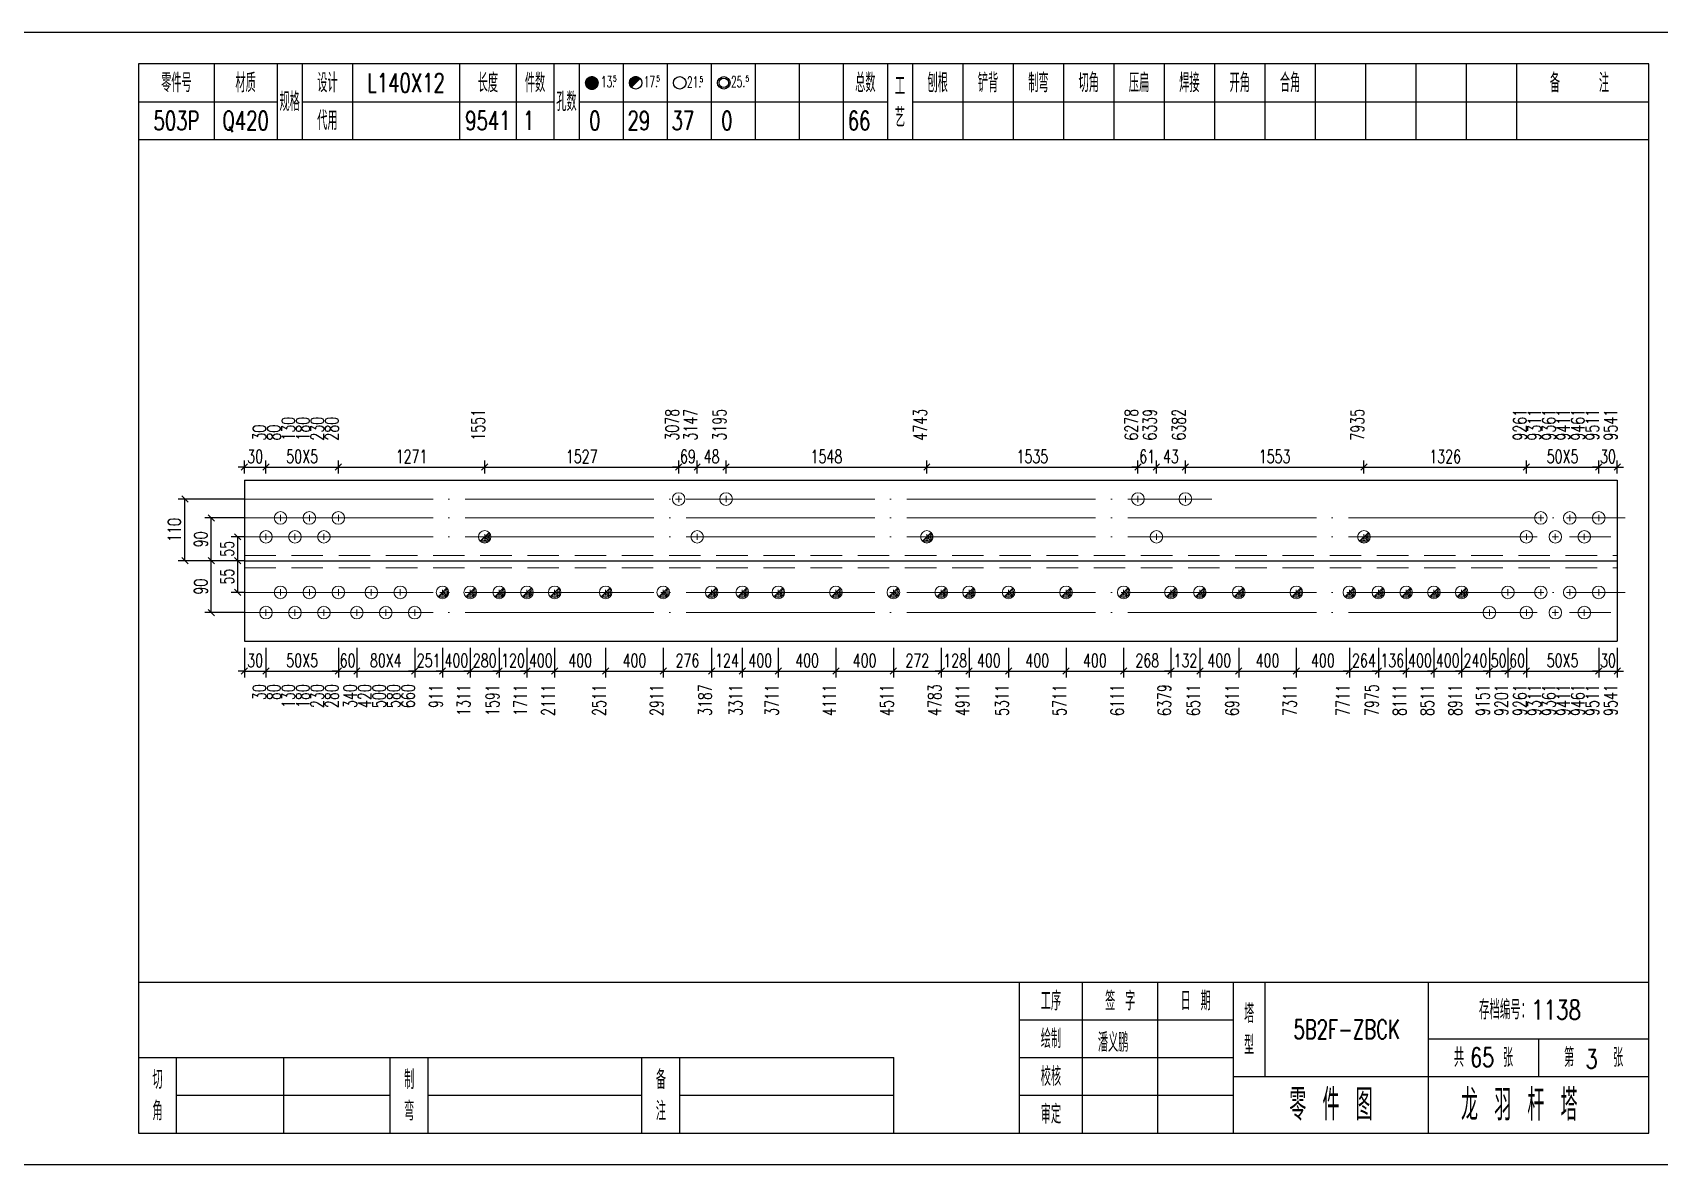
# Model space of a CAD drawing. Header units: millimetres. Extents: x 0 to 30240, y -10896 to -1348.
# Drawn here: x 548.1 to 806.7, y -3906.9 to -3726.9 of the extents above; entities that cross this region are included whole.
import ezdxf
from ezdxf.enums import TextEntityAlignment as Align

# ---------------------------------------------------------------- set-up
doc = ezdxf.new("R2010")
doc.units = ezdxf.units.MM
doc.header["$LTSCALE"] = 20
doc.header["$PDMODE"] = 1
doc.linetypes.add('DASHDOT2X', pattern=[1.75, 1.5, -0.125, 0, -0.125])
doc.linetypes.add('HIDDEN', pattern=[0.375, 0.25, -0.125])
for name, color, linetype, lineweight in [('1', 7, 'Continuous', 25), ('11', 3, 'Continuous', 13), ('2', 1, 'HIDDEN', 13), ('5', 1, 'Continuous', 13), ('7', 2, 'DASHDOT2X', 13)]:
    doc.layers.add(name, color=color, linetype=linetype, lineweight=lineweight)
doc.styles.get("Standard").update_dxf_attribs({"font": 'simplex', "width": 0.7, "bigfont": 'gbhzfs.shx'})
doc.styles.add('SYMBOL_TXT', font='txt.shx', dxfattribs={"width": 0.6})
doc.styles.add('TITLE_TXT', font='simplex.shx', dxfattribs={"width": 0.75, "height": 2.5, "bigfont": 'gbhzfs.shx'})
doc.dimstyles.get("Standard").update_dxf_attribs({"dimtxt": 2.1, "dimasz": 1, "dimexe": 1.05, "dimexo": 0, "dimgap": 0.63, "dimtad": 1, "dimzin": 0, "dimdsep": 46, "dimtxsty": 'standard', "dimblk": 'OBLIQUE', "dimblk1": 'OBLIQUE', "dimblk2": 'OBLIQUE', "dimcen": 0.09, "dimadec": 0, "dimazin": 0, "dimtfac": 1, "dimtdec": 1, "dimtix": 1, "dimtmove": 0, "dimatfit": 3, "dimfxl": 0, "dimtolj": 1, "dimtzin": 0, "dimarcsym": 0})
pattern_1 = [(0, (-3, 0), (0, 0.0125), [])]

# ---------------------------------------------------------------- blocks, each defined once
blk = doc.blocks.new('M12_HOLE')
h = blk.add_hatch()
h.set_pattern_fill('LINE', scale=0.1, style=0)
h.set_pattern_definition(pattern_1)
h.paths.add_polyline_path([(-5, 0, 1), (-1, 0, 1)])
at = {"color": 7}
blk.add_circle((-3, 0), 2, dxfattribs=at)
at = {"color": 7, "attachment_point": 1, "style": 'SYMBOL_TXT'}
for s, insert, char_height, width in [('13\\f??|b0|i0|c0|p54;.', (-0.12, 2.11), 3.5, 5.7075), ('5', (3.74, 2.26), 1.8, 2.9309)]:
    blk.add_mtext(s, dxfattribs=dict(at, insert=insert, char_height=char_height, width=width))
blk = doc.blocks.new('M16_HOLE')
h = blk.add_hatch()
h.set_pattern_fill('LINE', scale=0.1, style=0)
h.set_pattern_definition(pattern_1)
h.paths.add_polyline_path([(-1.59, 1.41, 0.668179), (-5, 0, 0.198912), (-4.41, -1.41)])
at = {"color": 7}
blk.add_circle((-3, 0), 2, dxfattribs=at)
at = {"color": 7, "attachment_point": 1, "style": 'SYMBOL_TXT'}
for s, insert, char_height, width in [('17.', (-0.44, 2.13), 3.5, 6.3164), ('5', (3.56, 2.25), 1.8, 1.822)]:
    blk.add_mtext(s, dxfattribs=dict(at, insert=insert, char_height=char_height, width=width))
blk = doc.blocks.new('M20_HOLE')
at = {"color": 7}
blk.add_circle((-3, 0), 2, dxfattribs=at)
at = {"color": 7, "attachment_point": 1, "style": 'SYMBOL_TXT'}
for s, insert, char_height, width in [('21.', (-0.69, 2.01), 3.5, 6.0735), ('5', (3.32, 2.01), 1.8, 1.4576)]:
    blk.add_mtext(s, dxfattribs=dict(at, insert=insert, char_height=char_height, width=width))
blk = doc.blocks.new('M24_HOLE')
at = {"color": 7}
for radius in [2, 1.5]:
    blk.add_circle((-3, 0), radius, dxfattribs=at)
at = {"color": 7, "attachment_point": 1, "style": 'SYMBOL_TXT'}
for s, insert, char_height, width in [('25.', (-0.69, 2.13), 3.5, 2.4294), ('5', (3.93, 2.25), 1.8, 1.9435)]:
    blk.add_mtext(s, dxfattribs=dict(at, insert=insert, char_height=char_height, width=width))
blk = doc.blocks.new('JgCard')
for p, q in [((270, 180), (0, 180)), ((0, 180), (0, 0)), ((270, 0), (270, 180)), ((265, 175), (25, 175)), ((25, 175), (25, 5)), ((37, 175), (37, 163)), ((47, 175), (47, 163)), ((51, 175), (51, 163)), ((59, 175), (59, 163)), ((76, 175), (76, 163)), ((85, 175), (85, 163)), ((91, 175), (91, 163)), ((95, 175), (95, 163)), ((102, 175), (102, 163)), ((109, 175), (109, 163)), ((116, 175), (116, 163)), ((123, 175), (123, 163)), ((130, 175), (130, 163)), ((137, 175), (137, 163)), ((144, 175), (144, 163)), ((148, 175), (148, 163)), ((156, 175), (156, 163)), ((164, 175), (164, 163)), ((172, 175), (172, 163)), ((180, 175), (180, 163)), ((188, 175), (188, 163)), ((196, 175), (196, 163)), ((204, 175), (204, 163)), ((212, 175), (212, 163)), ((220, 175), (220, 163)), ((228, 175), (228, 163)), ((236, 175), (236, 163)), ((244, 175), (244, 163)), ((265, 5), (265, 175)), ((25, 169), (47, 169)), ((51, 169), (91, 169)), ((95, 169), (144, 169)), ((148, 169), (265, 169)), ((25, 163), (265, 163)), ((25, 29), (265, 29)), ((165, 5), (165, 29)), ((175, 5), (175, 29)), ((187, 5), (187, 29)), ((199, 5), (199, 29)), ((204, 29), (204, 14)), ((230, 5), (230, 29)), ((165, 23), (199, 23)), ((230, 20), (265, 20)), ((247.5, 20), (247.5, 14)), ((25, 17), (145, 17)), ((31, 5), (31, 17)), ((48, 17), (48, 5)), ((65, 5), (65, 17)), ((71, 5), (71, 17)), ((105, 5), (105, 17)), ((111, 5), (111, 17)), ((145, 5), (145, 17)), ((165, 17), (199, 17)), ((199, 14), (265, 14)), ((31, 11), (65, 11)), ((71, 11), (105, 11)), ((111, 11), (145, 11)), ((165, 11), (199, 11)), ((25, 5), (265, 5)), ((0, 0), (270, 0))]:
    blk.add_line(p, q)
blk.add_lwpolyline([(96.03, 171.99, -1), (98.03, 171.99, -1)], format="xyb", close=True)
blk.add_point((145, 96))
at = {"xscale": 0.5, "yscale": 0.5, "zscale": 0.5}
for name, p in [('M12_HOLE', (98.53, 171.99)), ('M16_HOLE', (105.5, 172)), ('M20_HOLE', (112.5, 172)), ('M24_HOLE', (119.5, 172))]:
    blk.add_blockref(name, p, dxfattribs=at)
at = {"style": 'TITLE_TXT', "width": 0.75}
for s, height, p in [('存档编号：1138', 3.076, (238.02, 23.07)), ('潘义鹏', 3, (177.45, 17.91)), ('龙 羽 杆 塔', 5, (235.17, 6.97))]:
    blk.add_text(s, height=height, dxfattribs=at).set_placement(p)
at = {"attachment_point": 5, "style": 'TITLE_TXT'}
for s, insert, char_height, width in [('零件号', (31, 172), 3, 15), ('材质', (42, 172), 3, 8), ('设计', (55, 172), 3, 8), ('长度', (80.5, 172), 3, 8), ('件数', (88, 172), 3, 6), ('总数', (140.5, 172), 3, 7), ('刨根', (152, 172), 3, 8), ('铲背', (160, 172), 3, 8), ('制弯', (168, 172), 3, 8), ('切角', (176, 172), 3, 8), ('压扁', (184, 172), 3, 8), ('焊接', (192, 172), 3, 8), ('开角', (200, 172), 3, 8), ('合角', (208, 172), 3, 8), ('备    注', (254, 172), 3, 22), ('规格', (49, 169), 3, 4), ('孔数', (93, 169), 3, 4), ('工\\P艺', (146, 169), 3, 4), ('代用', (55, 166), 3, 8), ('工序', (170, 26), 3, 10), ('签 字', (181, 26), 3, 12), ('日 期', (193, 26), 3, 12), ('塔\\P型', (201.5, 21.5), 3, 5), ('绘制', (170, 20), 3, 10), ('共    张', (238.75, 17), 3, 17.5), ('第    张', (256.25, 17), 3, 17.5), ('校核', (170, 14), 3, 10), ('切\\P角', (28, 11), 3, 6), ('制\\P弯', (68, 11), 3, 6), ('备\\P注', (108, 11), 3, 6), ('零 件 图', (214.5, 9.5), 5, 31), ('审定', (170, 8), 3, 10)]:
    blk.add_mtext(s, dxfattribs=dict(at, insert=insert, char_height=char_height, width=width))
blk = doc.blocks.new('M20')
for p, q in [((-0.5, 0), (0.5, 0)), ((0, -0.5), (0, 0.5))]:
    blk.add_line(p, q)
blk.add_circle((0, 0), 1)
blk = doc.blocks.new('M16')
for p, q in [((-0.71, -0.71), (0.71, 0.71)), ((-0.4, 0), (0.4, 0)), ((0, 0.4), (0, -0.4))]:
    blk.add_line(p, q)
blk.add_circle((0, 0), 1)
for radius in [0.8, 0.6, 0.4, 0.2]:
    blk.add_arc((0, 0), radius, 225, 45)
blk = doc.blocks.new('_Oblique')
at = {"color": 0, "linetype": 'ByBlock', "lineweight": -2}
blk.add_line((-0.5, -0.5), (0.5, 0.5), dxfattribs=at)
blk = doc.blocks.new('*D2326')
at = {"layer": '11', "color": 0, "lineweight": -2}
for p, q in [((581.8, -3824.77), (581.8, -3829.49)), ((585.24, -3824.77), (585.24, -3829.49)), ((581.8, -3828.44), (580.8, -3828.44)), ((581.8, -3828.44), (585.24, -3828.44)), ((585.24, -3828.44), (586.24, -3828.44))]:
    blk.add_line(p, q, dxfattribs=at)
at = {"layer": 'Defpoints', "color": 0}
for p in [(581.8, -3824.77), (585.24, -3824.77), (585.24, -3828.44)]:
    blk.add_point(p, dxfattribs=at)
at = {"layer": '11', "color": 0, "lineweight": -2}
blk.add_blockref('_Oblique', (581.8, -3828.44), dxfattribs=at)
at = {"layer": '11', "color": 0, "lineweight": -2, "rotation": 180}
blk.add_blockref('_Oblique', (585.24, -3828.44), dxfattribs=at)
at = {"layer": '11', "color": 0, "insert": (583.52, -3826.76), "char_height": 2.1, "attachment_point": 5}
blk.add_mtext('\\A1;30', dxfattribs=at)
blk = doc.blocks.new('*D2328')
at = {"layer": '11', "color": 0, "lineweight": -2}
for p, q in [((596.74, -3824.77), (596.74, -3829.49)), ((599.68, -3824.77), (599.68, -3829.49)), ((596.74, -3828.44), (595.74, -3828.44)), ((596.74, -3828.44), (599.68, -3828.44)), ((599.68, -3828.44), (600.68, -3828.44))]:
    blk.add_line(p, q, dxfattribs=at)
at = {"layer": 'Defpoints', "color": 0}
for p in [(596.74, -3824.77), (599.68, -3824.77), (599.68, -3828.44)]:
    blk.add_point(p, dxfattribs=at)
at = {"layer": '11', "color": 0, "lineweight": -2}
blk.add_blockref('_Oblique', (596.74, -3828.44), dxfattribs=at)
at = {"layer": '11', "color": 0, "lineweight": -2, "rotation": 180}
blk.add_blockref('_Oblique', (599.68, -3828.44), dxfattribs=at)
at = {"layer": '11', "color": 0, "insert": (598.21, -3826.76), "char_height": 2.1, "attachment_point": 5}
blk.add_mtext('\\A1;60', dxfattribs=at)
blk = doc.blocks.new('*D2330')
at = {"layer": '11', "color": 0, "lineweight": -2}
for p, q in [((608.88, -3824.77), (608.88, -3829.49)), ((613.29, -3824.77), (613.29, -3829.49)), ((608.88, -3828.44), (607.88, -3828.44)), ((608.88, -3828.44), (613.29, -3828.44)), ((613.29, -3828.44), (614.29, -3828.44))]:
    blk.add_line(p, q, dxfattribs=at)
at = {"layer": 'Defpoints', "color": 0}
for p in [(608.88, -3824.77), (613.29, -3824.77), (613.29, -3828.44)]:
    blk.add_point(p, dxfattribs=at)
at = {"layer": '11', "color": 0, "lineweight": -2}
blk.add_blockref('_Oblique', (608.88, -3828.44), dxfattribs=at)
at = {"layer": '11', "color": 0, "lineweight": -2, "rotation": 180}
blk.add_blockref('_Oblique', (613.29, -3828.44), dxfattribs=at)
at = {"layer": '11', "color": 0, "insert": (611.09, -3826.76), "char_height": 2.1, "attachment_point": 5}
blk.add_mtext('\\A1;251', dxfattribs=at)
blk = doc.blocks.new('*D2331')
at = {"layer": '11', "color": 0, "lineweight": -2}
for p, q in [((613.29, -3824.77), (613.29, -3829.49)), ((617.7, -3824.77), (617.7, -3829.49)), ((613.29, -3828.44), (612.29, -3828.44)), ((613.29, -3828.44), (617.7, -3828.44)), ((617.7, -3828.44), (618.7, -3828.44))]:
    blk.add_line(p, q, dxfattribs=at)
at = {"layer": 'Defpoints', "color": 0}
for p in [(613.29, -3824.77), (617.7, -3824.77), (617.7, -3828.44)]:
    blk.add_point(p, dxfattribs=at)
at = {"layer": '11', "color": 0, "lineweight": -2}
blk.add_blockref('_Oblique', (613.29, -3828.44), dxfattribs=at)
at = {"layer": '11', "color": 0, "lineweight": -2, "rotation": 180}
blk.add_blockref('_Oblique', (617.7, -3828.44), dxfattribs=at)
at = {"layer": '11', "color": 0, "insert": (615.5, -3826.76), "char_height": 2.1, "attachment_point": 5}
blk.add_mtext('\\A1;400', dxfattribs=at)
blk = doc.blocks.new('*D2332')
at = {"layer": '11', "color": 0, "lineweight": -2}
for p, q in [((617.7, -3824.77), (617.7, -3829.49)), ((622.3, -3824.77), (622.3, -3829.49)), ((617.7, -3828.44), (616.7, -3828.44)), ((617.7, -3828.44), (622.3, -3828.44)), ((622.3, -3828.44), (623.3, -3828.44))]:
    blk.add_line(p, q, dxfattribs=at)
at = {"layer": 'Defpoints', "color": 0}
for p in [(617.7, -3824.77), (622.3, -3824.77), (622.3, -3828.44)]:
    blk.add_point(p, dxfattribs=at)
at = {"layer": '11', "color": 0, "lineweight": -2}
blk.add_blockref('_Oblique', (617.7, -3828.44), dxfattribs=at)
at = {"layer": '11', "color": 0, "lineweight": -2, "rotation": 180}
blk.add_blockref('_Oblique', (622.3, -3828.44), dxfattribs=at)
at = {"layer": '11', "color": 0, "insert": (620, -3826.76), "char_height": 2.1, "attachment_point": 5}
blk.add_mtext('\\A1;280', dxfattribs=at)
blk = doc.blocks.new('*D2333')
at = {"layer": '11', "color": 0, "lineweight": -2}
for p, q in [((622.3, -3824.77), (622.3, -3829.49)), ((626.71, -3824.77), (626.71, -3829.49)), ((622.3, -3828.44), (621.3, -3828.44)), ((622.3, -3828.44), (626.71, -3828.44)), ((626.71, -3828.44), (627.71, -3828.44))]:
    blk.add_line(p, q, dxfattribs=at)
at = {"layer": 'Defpoints', "color": 0}
for p in [(622.3, -3824.77), (626.71, -3824.77), (626.71, -3828.44)]:
    blk.add_point(p, dxfattribs=at)
at = {"layer": '11', "color": 0, "lineweight": -2}
blk.add_blockref('_Oblique', (622.3, -3828.44), dxfattribs=at)
at = {"layer": '11', "color": 0, "lineweight": -2, "rotation": 180}
blk.add_blockref('_Oblique', (626.71, -3828.44), dxfattribs=at)
at = {"layer": '11', "color": 0, "insert": (624.5, -3826.76), "char_height": 2.1, "attachment_point": 5}
blk.add_mtext('\\A1;120', dxfattribs=at)
blk = doc.blocks.new('*D2334')
at = {"layer": '11', "color": 0, "lineweight": -2}
for p, q in [((626.71, -3824.77), (626.71, -3829.49)), ((631.12, -3824.77), (631.12, -3829.49)), ((626.71, -3828.44), (625.71, -3828.44)), ((626.71, -3828.44), (631.12, -3828.44)), ((631.12, -3828.44), (632.12, -3828.44))]:
    blk.add_line(p, q, dxfattribs=at)
at = {"layer": 'Defpoints', "color": 0}
for p in [(626.71, -3824.77), (631.12, -3824.77), (631.12, -3828.44)]:
    blk.add_point(p, dxfattribs=at)
at = {"layer": '11', "color": 0, "lineweight": -2}
blk.add_blockref('_Oblique', (626.71, -3828.44), dxfattribs=at)
at = {"layer": '11', "color": 0, "lineweight": -2, "rotation": 180}
blk.add_blockref('_Oblique', (631.12, -3828.44), dxfattribs=at)
at = {"layer": '11', "color": 0, "insert": (628.91, -3826.76), "char_height": 2.1, "attachment_point": 5}
blk.add_mtext('\\A1;400', dxfattribs=at)
blk = doc.blocks.new('*D2343')
at = {"layer": '11', "color": 0, "lineweight": -2}
for p, q in [((692.57, -3824.77), (692.57, -3829.49)), ((696.98, -3824.77), (696.98, -3829.49)), ((692.57, -3828.44), (691.57, -3828.44)), ((692.57, -3828.44), (696.98, -3828.44)), ((696.98, -3828.44), (697.98, -3828.44))]:
    blk.add_line(p, q, dxfattribs=at)
at = {"layer": 'Defpoints', "color": 0}
for p in [(692.57, -3824.77), (696.98, -3824.77), (696.98, -3828.44)]:
    blk.add_point(p, dxfattribs=at)
at = {"layer": '11', "color": 0, "lineweight": -2}
blk.add_blockref('_Oblique', (692.57, -3828.44), dxfattribs=at)
at = {"layer": '11', "color": 0, "lineweight": -2, "rotation": 180}
blk.add_blockref('_Oblique', (696.98, -3828.44), dxfattribs=at)
at = {"layer": '11', "color": 0, "insert": (694.77, -3826.76), "char_height": 2.1, "attachment_point": 5}
blk.add_mtext('\\A1;128', dxfattribs=at)
blk = doc.blocks.new('*D2348')
at = {"layer": '11', "color": 0, "lineweight": -2}
for p, q in [((729.07, -3824.77), (729.07, -3829.49)), ((733.67, -3824.77), (733.67, -3829.49)), ((729.07, -3828.44), (728.07, -3828.44)), ((729.07, -3828.44), (733.67, -3828.44)), ((733.67, -3828.44), (734.67, -3828.44))]:
    blk.add_line(p, q, dxfattribs=at)
at = {"layer": 'Defpoints', "color": 0}
for p in [(729.07, -3824.77), (733.67, -3824.77), (733.67, -3828.44)]:
    blk.add_point(p, dxfattribs=at)
at = {"layer": '11', "color": 0, "lineweight": -2}
blk.add_blockref('_Oblique', (729.07, -3828.44), dxfattribs=at)
at = {"layer": '11', "color": 0, "lineweight": -2, "rotation": 180}
blk.add_blockref('_Oblique', (733.67, -3828.44), dxfattribs=at)
at = {"layer": '11', "color": 0, "insert": (731.37, -3826.76), "char_height": 2.1, "attachment_point": 5}
blk.add_mtext('\\A1;132', dxfattribs=at)
blk = doc.blocks.new('*D2352')
at = {"layer": '11', "color": 0, "lineweight": -2}
for p, q in [((757.44, -3824.77), (757.44, -3829.49)), ((762.04, -3824.77), (762.04, -3829.49)), ((757.44, -3828.44), (756.44, -3828.44)), ((757.44, -3828.44), (762.04, -3828.44)), ((762.04, -3828.44), (763.04, -3828.44))]:
    blk.add_line(p, q, dxfattribs=at)
at = {"layer": 'Defpoints', "color": 0}
for p in [(757.44, -3824.77), (762.04, -3824.77), (762.04, -3828.44)]:
    blk.add_point(p, dxfattribs=at)
at = {"layer": '11', "color": 0, "lineweight": -2}
blk.add_blockref('_Oblique', (757.44, -3828.44), dxfattribs=at)
at = {"layer": '11', "color": 0, "lineweight": -2, "rotation": 180}
blk.add_blockref('_Oblique', (762.04, -3828.44), dxfattribs=at)
at = {"layer": '11', "color": 0, "insert": (759.74, -3826.76), "char_height": 2.1, "attachment_point": 5}
blk.add_mtext('\\A1;264', dxfattribs=at)
blk = doc.blocks.new('*D2353')
at = {"layer": '11', "color": 0, "lineweight": -2}
for p, q in [((762.04, -3824.77), (762.04, -3829.49)), ((766.45, -3824.77), (766.45, -3829.49)), ((762.04, -3828.44), (761.04, -3828.44)), ((762.04, -3828.44), (766.45, -3828.44)), ((766.45, -3828.44), (767.45, -3828.44))]:
    blk.add_line(p, q, dxfattribs=at)
at = {"layer": 'Defpoints', "color": 0}
for p in [(762.04, -3824.77), (766.45, -3824.77), (766.45, -3828.44)]:
    blk.add_point(p, dxfattribs=at)
at = {"layer": '11', "color": 0, "lineweight": -2}
blk.add_blockref('_Oblique', (762.04, -3828.44), dxfattribs=at)
at = {"layer": '11', "color": 0, "lineweight": -2, "rotation": 180}
blk.add_blockref('_Oblique', (766.45, -3828.44), dxfattribs=at)
at = {"layer": '11', "color": 0, "insert": (764.24, -3826.76), "char_height": 2.1, "attachment_point": 5}
blk.add_mtext('\\A1;136', dxfattribs=at)
blk = doc.blocks.new('*D2354')
at = {"layer": '11', "color": 0, "lineweight": -2}
for p, q in [((766.45, -3824.77), (766.45, -3829.49)), ((770.86, -3824.77), (770.86, -3829.49)), ((766.45, -3828.44), (765.45, -3828.44)), ((766.45, -3828.44), (770.86, -3828.44)), ((770.86, -3828.44), (771.86, -3828.44))]:
    blk.add_line(p, q, dxfattribs=at)
at = {"layer": 'Defpoints', "color": 0}
for p in [(766.45, -3824.77), (770.86, -3824.77), (770.86, -3828.44)]:
    blk.add_point(p, dxfattribs=at)
at = {"layer": '11', "color": 0, "lineweight": -2}
blk.add_blockref('_Oblique', (766.45, -3828.44), dxfattribs=at)
at = {"layer": '11', "color": 0, "lineweight": -2, "rotation": 180}
blk.add_blockref('_Oblique', (770.86, -3828.44), dxfattribs=at)
at = {"layer": '11', "color": 0, "insert": (768.65, -3826.76), "char_height": 2.1, "attachment_point": 5}
blk.add_mtext('\\A1;400', dxfattribs=at)
blk = doc.blocks.new('*D2355')
at = {"layer": '11', "color": 0, "lineweight": -2}
for p, q in [((770.86, -3824.77), (770.86, -3829.49)), ((775.27, -3824.77), (775.27, -3829.49)), ((770.86, -3828.44), (769.86, -3828.44)), ((770.86, -3828.44), (775.27, -3828.44)), ((775.27, -3828.44), (776.27, -3828.44))]:
    blk.add_line(p, q, dxfattribs=at)
at = {"layer": 'Defpoints', "color": 0}
for p in [(770.86, -3824.77), (775.27, -3824.77), (775.27, -3828.44)]:
    blk.add_point(p, dxfattribs=at)
at = {"layer": '11', "color": 0, "lineweight": -2}
blk.add_blockref('_Oblique', (770.86, -3828.44), dxfattribs=at)
at = {"layer": '11', "color": 0, "lineweight": -2, "rotation": 180}
blk.add_blockref('_Oblique', (775.27, -3828.44), dxfattribs=at)
at = {"layer": '11', "color": 0, "insert": (773.06, -3826.76), "char_height": 2.1, "attachment_point": 5}
blk.add_mtext('\\A1;400', dxfattribs=at)
blk = doc.blocks.new('*D2356')
at = {"layer": '11', "color": 0, "lineweight": -2}
for p, q in [((775.27, -3824.77), (775.27, -3829.49)), ((779.68, -3824.77), (779.68, -3829.49)), ((775.27, -3828.44), (774.27, -3828.44)), ((775.27, -3828.44), (779.68, -3828.44)), ((779.68, -3828.44), (780.68, -3828.44))]:
    blk.add_line(p, q, dxfattribs=at)
at = {"layer": 'Defpoints', "color": 0}
for p in [(775.27, -3824.77), (779.68, -3824.77), (779.68, -3828.44)]:
    blk.add_point(p, dxfattribs=at)
at = {"layer": '11', "color": 0, "lineweight": -2}
blk.add_blockref('_Oblique', (775.27, -3828.44), dxfattribs=at)
at = {"layer": '11', "color": 0, "lineweight": -2, "rotation": 180}
blk.add_blockref('_Oblique', (779.68, -3828.44), dxfattribs=at)
at = {"layer": '11', "color": 0, "insert": (777.47, -3826.76), "char_height": 2.1, "attachment_point": 5}
blk.add_mtext('\\A1;240', dxfattribs=at)
blk = doc.blocks.new('*D2357')
at = {"layer": '11', "color": 0, "lineweight": -2}
for p, q in [((779.68, -3824.77), (779.68, -3829.49)), ((782.62, -3824.77), (782.62, -3829.49)), ((779.68, -3828.44), (778.68, -3828.44)), ((779.68, -3828.44), (782.62, -3828.44)), ((782.62, -3828.44), (783.62, -3828.44))]:
    blk.add_line(p, q, dxfattribs=at)
at = {"layer": 'Defpoints', "color": 0}
for p in [(779.68, -3824.77), (782.62, -3824.77), (782.62, -3828.44)]:
    blk.add_point(p, dxfattribs=at)
at = {"layer": '11', "color": 0, "lineweight": -2}
blk.add_blockref('_Oblique', (779.68, -3828.44), dxfattribs=at)
at = {"layer": '11', "color": 0, "lineweight": -2, "rotation": 180}
blk.add_blockref('_Oblique', (782.62, -3828.44), dxfattribs=at)
at = {"layer": '11', "color": 0, "insert": (781.15, -3826.76), "char_height": 2.1, "attachment_point": 5}
blk.add_mtext('\\A1;50', dxfattribs=at)
blk = doc.blocks.new('*D2358')
at = {"layer": '11', "color": 0, "lineweight": -2}
for p, q in [((782.62, -3824.77), (782.62, -3829.49)), ((785.56, -3824.77), (785.56, -3829.49)), ((782.62, -3828.44), (781.62, -3828.44)), ((782.62, -3828.44), (785.56, -3828.44)), ((785.56, -3828.44), (786.56, -3828.44))]:
    blk.add_line(p, q, dxfattribs=at)
at = {"layer": 'Defpoints', "color": 0}
for p in [(782.62, -3824.77), (785.56, -3824.77), (785.56, -3828.44)]:
    blk.add_point(p, dxfattribs=at)
at = {"layer": '11', "color": 0, "lineweight": -2}
blk.add_blockref('_Oblique', (782.62, -3828.44), dxfattribs=at)
at = {"layer": '11', "color": 0, "lineweight": -2, "rotation": 180}
blk.add_blockref('_Oblique', (785.56, -3828.44), dxfattribs=at)
at = {"layer": '11', "color": 0, "insert": (784.09, -3826.76), "char_height": 2.1, "attachment_point": 5}
blk.add_mtext('\\A1;60', dxfattribs=at)
blk = doc.blocks.new('*D2360')
at = {"layer": '11', "color": 0, "lineweight": -2}
for p, q in [((797.06, -3824.77), (797.06, -3829.49)), ((800, -3824.77), (800, -3829.49)), ((797.06, -3828.44), (796.06, -3828.44)), ((797.06, -3828.44), (800, -3828.44)), ((800, -3828.44), (801, -3828.44))]:
    blk.add_line(p, q, dxfattribs=at)
at = {"layer": 'Defpoints', "color": 0}
for p in [(797.06, -3824.77), (800, -3824.77), (800, -3828.44)]:
    blk.add_point(p, dxfattribs=at)
at = {"layer": '11', "color": 0, "lineweight": -2}
blk.add_blockref('_Oblique', (797.06, -3828.44), dxfattribs=at)
at = {"layer": '11', "color": 0, "lineweight": -2, "rotation": 180}
blk.add_blockref('_Oblique', (800, -3828.44), dxfattribs=at)
at = {"layer": '11', "color": 0, "insert": (798.53, -3826.76), "char_height": 2.1, "attachment_point": 5}
blk.add_mtext('\\A1;30', dxfattribs=at)
blk = doc.blocks.new('*D2361')
at = {"layer": '11', "color": 0, "lineweight": -2}
for p, q in [((581.8, -3797.05), (581.8, -3794.95)), ((585.24, -3797.05), (585.24, -3794.95)), ((581.8, -3796), (580.8, -3796)), ((581.8, -3796), (585.24, -3796)), ((585.24, -3796), (586.24, -3796))]:
    blk.add_line(p, q, dxfattribs=at)
at = {"layer": 'Defpoints', "color": 0}
for p in [(581.8, -3797.05), (585.24, -3796), (585.24, -3797.05)]:
    blk.add_point(p, dxfattribs=at)
at = {"layer": '11', "color": 0, "lineweight": -2}
blk.add_blockref('_Oblique', (581.8, -3796), dxfattribs=at)
at = {"layer": '11', "color": 0, "lineweight": -2, "rotation": 180}
blk.add_blockref('_Oblique', (585.24, -3796), dxfattribs=at)
at = {"layer": '11', "color": 0, "insert": (583.52, -3794.32), "char_height": 2.1, "attachment_point": 5}
blk.add_mtext('\\A1;30', dxfattribs=at)
blk = doc.blocks.new('*D2365')
at = {"layer": '11', "color": 0, "lineweight": -2}
for p, q in [((650.83, -3797.05), (650.83, -3794.95)), ((653.77, -3797.05), (653.77, -3794.95)), ((650.83, -3796), (649.83, -3796)), ((650.83, -3796), (653.77, -3796)), ((653.77, -3796), (654.77, -3796))]:
    blk.add_line(p, q, dxfattribs=at)
at = {"layer": 'Defpoints', "color": 0}
for p in [(650.83, -3797.05), (653.77, -3796), (653.77, -3797.05)]:
    blk.add_point(p, dxfattribs=at)
at = {"layer": '11', "color": 0, "lineweight": -2}
blk.add_blockref('_Oblique', (650.83, -3796), dxfattribs=at)
at = {"layer": '11', "color": 0, "lineweight": -2, "rotation": 180}
blk.add_blockref('_Oblique', (653.77, -3796), dxfattribs=at)
at = {"layer": '11', "color": 0, "insert": (652.3, -3794.32), "char_height": 2.1, "attachment_point": 5}
blk.add_mtext('\\A1;69', dxfattribs=at)
blk = doc.blocks.new('*D2369')
at = {"layer": '11', "color": 0, "lineweight": -2}
for p, q in [((723.83, -3797.05), (723.83, -3794.95)), ((726.77, -3797.05), (726.77, -3794.95)), ((723.83, -3796), (722.83, -3796)), ((723.83, -3796), (726.77, -3796)), ((726.77, -3796), (727.77, -3796))]:
    blk.add_line(p, q, dxfattribs=at)
at = {"layer": 'Defpoints', "color": 0}
for p in [(723.83, -3797.05), (726.77, -3796), (726.77, -3797.05)]:
    blk.add_point(p, dxfattribs=at)
at = {"layer": '11', "color": 0, "lineweight": -2}
blk.add_blockref('_Oblique', (723.83, -3796), dxfattribs=at)
at = {"layer": '11', "color": 0, "lineweight": -2, "rotation": 180}
blk.add_blockref('_Oblique', (726.77, -3796), dxfattribs=at)
at = {"layer": '11', "color": 0, "insert": (725.3, -3794.32), "char_height": 2.1, "attachment_point": 5}
blk.add_mtext('\\A1;61', dxfattribs=at)
blk = doc.blocks.new('*D2374')
at = {"layer": '11', "color": 0, "lineweight": -2}
for p, q in [((797.06, -3797.05), (797.06, -3794.95)), ((800, -3797.05), (800, -3794.95)), ((797.06, -3796), (796.06, -3796)), ((797.06, -3796), (800, -3796)), ((800, -3796), (801, -3796))]:
    blk.add_line(p, q, dxfattribs=at)
at = {"layer": 'Defpoints', "color": 0}
for p in [(797.06, -3797.05), (800, -3796), (800, -3797.05)]:
    blk.add_point(p, dxfattribs=at)
at = {"layer": '11', "color": 0, "lineweight": -2}
blk.add_blockref('_Oblique', (797.06, -3796), dxfattribs=at)
at = {"layer": '11', "color": 0, "lineweight": -2, "rotation": 180}
blk.add_blockref('_Oblique', (800, -3796), dxfattribs=at)
at = {"layer": '11', "color": 0, "insert": (798.53, -3794.32), "char_height": 2.1, "attachment_point": 5}
blk.add_mtext('\\A1;30', dxfattribs=at)

msp = doc.modelspace()

# ---------------------------------------------------------------- linework, layer by layer
at = {"layer": '1'}
for p, q in [((581.8, -3798.096), (581.8, -3823.716)), ((581.8, -3798.096), (800, -3798.096)), ((800, -3798.096), (800, -3823.716)), ((581.8, -3810.906), (800, -3810.906)), ((581.8, -3823.716), (800, -3823.716))]:
    msp.add_line(p, q, dxfattribs=at)
at = {"layer": '2'}
for p, q in [((581.8, -3810.074), (800, -3810.074)), ((581.8, -3812.004), (800, -3812.004))]:
    msp.add_line(p, q, dxfattribs=at)
at = {"layer": '7'}
for p, q in [((581.8, -3801.096), (735.566, -3801.096)), ((581.8, -3804.096), (801.26, -3804.096)), ((581.8, -3807.096), (798.96, -3807.096)), ((581.8, -3815.938), (801.26, -3815.938)), ((581.8, -3819.141), (798.96, -3819.141))]:
    msp.add_line(p, q, dxfattribs=at)

# ---------------------------------------------------------------- block references
at = {"layer": '1'}
msp.add_blockref('JgCard', (540, -3906.906), dxfattribs=at)
at = {"layer": '5'}
for name, p in [('M20', (650.829, -3801.096)), ('M20', (658.369, -3801.096)), ('M20', (723.826, -3801.096)), ('M20', (731.366, -3801.096)), ('M20', (587.54, -3804.096)), ('M20', (592.14, -3804.096)), ('M20', (596.74, -3804.096)), ('M20', (787.86, -3804.096)), ('M20', (792.46, -3804.096)), ('M20', (797.06, -3804.096)), ('M20', (585.24, -3807.096)), ('M20', (589.84, -3807.096)), ('M20', (594.44, -3807.096)), ('M16', (620, -3807.096)), ('M20', (653.769, -3807.096)), ('M16', (690.268, -3807.096)), ('M20', (726.766, -3807.096)), ('M16', (759.74, -3807.096)), ('M20', (785.56, -3807.096)), ('M20', (790.16, -3807.096)), ('M20', (794.76, -3807.096)), ('M20', (587.54, -3815.938)), ('M20', (592.14, -3815.938)), ('M20', (596.74, -3815.938)), ('M20', (601.98, -3815.938)), ('M20', (606.58, -3815.938)), ('M16', (613.29, -3815.938)), ('M16', (617.7, -3815.938)), ('M16', (622.3, -3815.938)), ('M16', (626.71, -3815.938)), ('M16', (631.12, -3815.938)), ('M16', (639.224, -3815.938)), ('M16', (648.372, -3815.938)), ('M16', (656.069, -3815.938)), ('M16', (660.936, -3815.938)), ('M16', (666.667, -3815.938)), ('M16', (675.814, -3815.938)), ('M16', (684.962, -3815.938)), ('M16', (692.568, -3815.938)), ('M16', (696.978, -3815.938)), ('M16', (703.257, -3815.938)), ('M16', (712.405, -3815.938)), ('M16', (721.552, -3815.938)), ('M16', (729.066, -3815.938)), ('M16', (733.666, -3815.938)), ('M16', (739.848, -3815.938)), ('M16', (748.995, -3815.938)), ('M16', (757.44, -3815.938)), ('M16', (762.04, -3815.938)), ('M16', (766.45, -3815.938)), ('M16', (770.86, -3815.938)), ('M16', (775.27, -3815.938)), ('M20', (782.62, -3815.938)), ('M20', (787.86, -3815.938)), ('M20', (792.46, -3815.938)), ('M20', (797.06, -3815.938)), ('M20', (585.24, -3819.141)), ('M20', (589.84, -3819.141)), ('M20', (594.44, -3819.141)), ('M20', (599.68, -3819.141)), ('M20', (604.28, -3819.141)), ('M20', (608.88, -3819.141)), ('M20', (779.68, -3819.141)), ('M20', (785.56, -3819.141)), ('M20', (790.16, -3819.141)), ('M20', (794.76, -3819.141))]:
    msp.add_blockref(name, p, dxfattribs=at)

# ---------------------------------------------------------------- texts
at = {"style": 'TITLE_TXT', "width": 0.75}
for s, p in [('65', (776.596, -3891.37)), ('3', (794.966, -3891.634))]:
    msp.add_text(s, height=3, dxfattribs=at).set_placement(p)
at = {"layer": '1', "width": 0.7}
for s, p in [('L140X12', (607.5, -3734.906)), ('503P', (571, -3740.906)), ('Q420', (582, -3740.906)), ('9541', (620.5, -3740.906)), ('1', (627, -3740.906)), ('0', (637.5, -3740.906)), ('29', (644.5, -3740.906)), ('37', (651.5, -3740.906)), ('0', (658.5, -3740.906)), ('66', (679.5, -3740.906))]:
    msp.add_text(s, height=3, dxfattribs=at).set_placement(p, align=Align.MIDDLE_CENTER)
for s, p in [('1551', (620.013, -3791.796)), ('3078', (650.847, -3791.796)), ('3147', (653.769, -3791.796)), ('3195', (658.37, -3791.796)), ('4743', (690.278, -3791.796)), ('6278', (723.824, -3791.796)), ('6339', (726.766, -3791.796)), ('6382', (731.368, -3791.796)), ('7935', (759.748, -3791.796)), ('9261', (785.574, -3791.796)), ('9311', (787.874, -3791.796)), ('9361', (790.174, -3791.796)), ('9411', (792.474, -3791.796)), ('9461', (794.774, -3791.796)), ('9511', (797.09, -3791.796)), ('9541', (800, -3791.796)), ('30', (585.24, -3791.796)), ('80', (587.54, -3791.796)), ('130', (589.84, -3791.796)), ('180', (592.14, -3791.796)), ('230', (594.44, -3791.796)), ('280', (596.74, -3791.796))]:
    msp.add_text(s, height=2.1, rotation=90, dxfattribs=at).set_placement(p)
for s, p in [('30', (585.24, -3830.541)), ('80', (587.54, -3830.541)), ('130', (589.84, -3830.541)), ('180', (592.14, -3830.541)), ('230', (594.44, -3830.541)), ('280', (596.74, -3830.541)), ('340', (599.68, -3830.541)), ('420', (601.98, -3830.541)), ('500', (604.28, -3830.541)), ('580', (606.58, -3830.541)), ('660', (608.88, -3830.541)), ('911', (613.293, -3830.541)), ('1311', (617.703, -3830.541)), ('1591', (622.288, -3830.541)), ('1711', (626.713, -3830.541)), ('2111', (631.126, -3830.541)), ('2511', (639.231, -3830.541)), ('2911', (648.376, -3830.541)), ('3187', (656.063, -3830.541)), ('3311', (660.94, -3830.541)), ('3711', (666.674, -3830.541)), ('4111', (675.821, -3830.541)), ('4511', (684.969, -3830.541)), ('4783', (692.564, -3830.541)), ('4911', (696.982, -3830.541)), ('5311', (703.264, -3830.541)), ('5711', (712.412, -3830.541)), ('6111', (721.557, -3830.541)), ('6379', (729.063, -3830.541)), ('6511', (733.671, -3830.541)), ('6911', (739.855, -3830.541)), ('7311', (749.002, -3830.541)), ('7711', (757.443, -3830.541)), ('7975', (762.038, -3830.541)), ('8111', (766.453, -3830.541)), ('8511', (770.863, -3830.541)), ('8911', (775.276, -3830.541)), ('9151', (779.698, -3830.541)), ('9201', (782.635, -3830.541)), ('9261', (785.574, -3830.541)), ('9311', (787.874, -3830.541)), ('9361', (790.174, -3830.541)), ('9411', (792.474, -3830.541)), ('9461', (794.774, -3830.541)), ('9511', (797.09, -3830.541)), ('9541', (800, -3830.541))]:
    msp.add_text(s, height=2.1, rotation=90, dxfattribs=at).set_placement(p, align=Align.RIGHT)
at = {"layer": '1', "insert": (757, -3885.406), "char_height": 3, "width": 26, "attachment_point": 5}
msp.add_mtext('5B2F-ZBCK', dxfattribs=at)

# ---------------------------------------------------------------- dimensions: what is measured, and where the dimension line sits
at = {"layer": '1'}
for base, p1, p2, text in [((572.35, -3801.096), (581.75, -3810.906), (581.75, -3801.096), '110'), ((576.55, -3804.096), (581.75, -3810.906), (581.75, -3804.096), '90'), ((580.75, -3807.096), (581.75, -3810.906), (581.75, -3807.096), '55'), ((576.55, -3810.906), (581.75, -3819.141), (581.75, -3810.906), '90'), ((580.75, -3810.906), (581.75, -3815.938), (581.75, -3810.906), '55')]:
    msp.add_linear_dim(base=base, p1=p1, p2=p2, angle=90, text=text, dimstyle='standard', dxfattribs=at).render()
at = {"layer": '11'}
for base, p1, p2, text, picture, middle in [((585.24, -3795.996), (581.8, -3797.046), (585.24, -3797.046), '30', '*D2361', (583.52, -3794.316)), ((653.769, -3795.996), (650.829, -3797.046), (653.769, -3797.046), '69', '*D2365', (652.299, -3794.316)), ((726.766, -3795.996), (723.826, -3797.046), (726.766, -3797.046), '61', '*D2369', (725.296, -3794.316)), ((800, -3795.996), (797.06, -3797.046), (800, -3797.046), '30', '*D2374', (798.53, -3794.316)), ((585.24, -3828.441), (581.8, -3824.766), (585.24, -3824.766), '30', '*D2326', (583.52, -3826.761)), ((599.68, -3828.441), (596.74, -3824.766), (599.68, -3824.766), '60', '*D2328', (598.21, -3826.761)), ((613.29, -3828.441), (608.88, -3824.766), (613.29, -3824.766), '251', '*D2330', (611.085, -3826.761)), ((617.7, -3828.441), (613.29, -3824.766), (617.7, -3824.766), '400', '*D2331', (615.495, -3826.761)), ((622.3, -3828.441), (617.7, -3824.766), (622.3, -3824.766), '280', '*D2332', (620, -3826.761)), ((626.71, -3828.441), (622.3, -3824.766), (626.71, -3824.766), '120', '*D2333', (624.505, -3826.761)), ((631.12, -3828.441), (626.71, -3824.766), (631.12, -3824.766), '400', '*D2334', (628.915, -3826.761)), ((696.978, -3828.441), (692.568, -3824.766), (696.978, -3824.766), '128', '*D2343', (694.773, -3826.761)), ((733.666, -3828.441), (729.066, -3824.766), (733.666, -3824.766), '132', '*D2348', (731.366, -3826.761)), ((762.04, -3828.441), (757.44, -3824.766), (762.04, -3824.766), '264', '*D2352', (759.74, -3826.761)), ((766.45, -3828.441), (762.04, -3824.766), (766.45, -3824.766), '136', '*D2353', (764.245, -3826.761)), ((770.86, -3828.441), (766.45, -3824.766), (770.86, -3824.766), '400', '*D2354', (768.655, -3826.761)), ((775.27, -3828.441), (770.86, -3824.766), (775.27, -3824.766), '400', '*D2355', (773.065, -3826.761)), ((779.68, -3828.441), (775.27, -3824.766), (779.68, -3824.766), '240', '*D2356', (777.475, -3826.761)), ((782.62, -3828.441), (779.68, -3824.766), (782.62, -3824.766), '50', '*D2357', (781.15, -3826.761)), ((785.56, -3828.441), (782.62, -3824.766), (785.56, -3824.766), '60', '*D2358', (784.09, -3826.761)), ((800, -3828.441), (797.06, -3824.766), (800, -3824.766), '30', '*D2360', (798.53, -3826.761))]:
    dim = msp.add_linear_dim(base=base, p1=p1, p2=p2, text=text, dimstyle='standard', dxfattribs=at)
    dim.commit()
    dim.dimension.update_dxf_attribs({"geometry": picture, "text_midpoint": middle})
for base, p1, p2, text in [((596.74, -3795.996), (585.24, -3797.046), (596.74, -3797.046), '50X5'), ((620, -3795.996), (596.74, -3797.046), (620, -3797.046), '1271'), ((650.829, -3795.996), (620, -3797.046), (650.829, -3797.046), '1527'), ((658.369, -3795.996), (653.769, -3797.046), (658.369, -3797.046), '48'), ((690.268, -3795.996), (658.369, -3797.046), (690.268, -3797.046), '1548'), ((723.826, -3795.996), (690.268, -3797.046), (723.826, -3797.046), '1535'), ((731.366, -3795.996), (726.766, -3797.046), (731.366, -3797.046), '43'), ((759.74, -3795.996), (731.366, -3797.046), (759.74, -3797.046), '1553'), ((785.56, -3795.996), (759.74, -3797.046), (785.56, -3797.046), '1326'), ((797.06, -3795.996), (785.56, -3797.046), (797.06, -3797.046), '50X5'), ((596.74, -3828.441), (585.24, -3824.766), (596.74, -3824.766), '50X5'), ((608.88, -3828.441), (599.68, -3824.766), (608.88, -3824.766), '80X4'), ((639.224, -3828.441), (631.12, -3824.766), (639.224, -3824.766), '400'), ((648.372, -3828.441), (639.224, -3824.766), (648.372, -3824.766), '400'), ((656.069, -3828.441), (648.372, -3824.766), (656.069, -3824.766), '276'), ((660.936, -3828.441), (656.069, -3824.766), (660.936, -3824.766), '124'), ((666.667, -3828.441), (660.936, -3824.766), (666.667, -3824.766), '400'), ((675.814, -3828.441), (666.667, -3824.766), (675.814, -3824.766), '400'), ((684.962, -3828.441), (675.814, -3824.766), (684.962, -3824.766), '400'), ((692.568, -3828.441), (684.962, -3824.766), (692.568, -3824.766), '272'), ((703.257, -3828.441), (696.978, -3824.766), (703.257, -3824.766), '400'), ((712.405, -3828.441), (703.257, -3824.766), (712.405, -3824.766), '400'), ((721.552, -3828.441), (712.405, -3824.766), (721.552, -3824.766), '400'), ((729.066, -3828.441), (721.552, -3824.766), (729.066, -3824.766), '268'), ((739.848, -3828.441), (733.666, -3824.766), (739.848, -3824.766), '400'), ((748.995, -3828.441), (739.848, -3824.766), (748.995, -3824.766), '400'), ((757.44, -3828.441), (748.995, -3824.766), (757.44, -3824.766), '400'), ((797.06, -3828.441), (785.56, -3824.766), (797.06, -3824.766), '50X5')]:
    msp.add_linear_dim(base=base, p1=p1, p2=p2, text=text, dimstyle='standard', dxfattribs=at).render()

doc.saveas('drawing.dxf')
